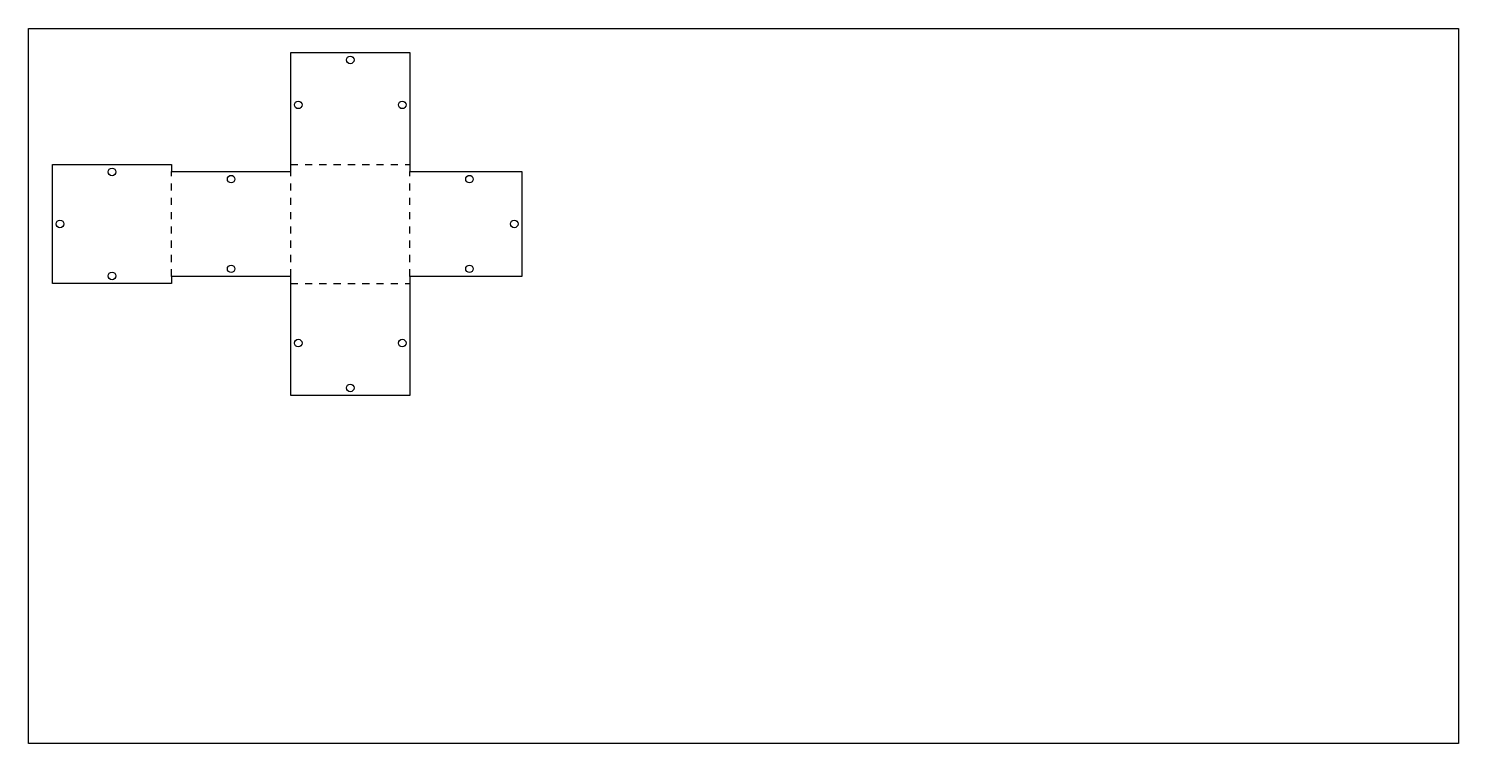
# Model space of a CAD drawing. Header units: metres. Extents: x 0 to 600, y 0 to 300.
import ezdxf

# ---------------------------------------------------------------- set-up
doc = ezdxf.new("R2010")
doc.units = ezdxf.units.M

msp = doc.modelspace()

# ---------------------------------------------------------------- linework, layer by layer
at = {"layer": '1'}
for p, q in [((110, 240), (110, 290)), ((110, 290), (160, 290)), ((133.877468, 287.947532), (134.39249, 288.291659)), ((134.39249, 288.291659), (135, 288.4125)), ((135, 288.4125), (135.60751, 288.291659)), ((135.60751, 288.291659), (136.122532, 287.947532)), ((160, 290), (160, 240)), ((133.4125, 286.825), (133.533341, 287.43251)), ((133.533341, 286.21749), (133.4125, 286.825)), ((133.533341, 287.43251), (133.877468, 287.947532)), ((133.877468, 285.702468), (133.533341, 286.21749)), ((134.39249, 285.358341), (133.877468, 285.702468)), ((135, 285.2375), (134.39249, 285.358341)), ((135.60751, 285.358341), (135, 285.2375)), ((136.122532, 285.702468), (135.60751, 285.358341)), ((136.122532, 287.947532), (136.466659, 287.43251)), ((136.466659, 286.21749), (136.122532, 285.702468)), ((136.466659, 287.43251), (136.5875, 286.825)), ((136.5875, 286.825), (136.466659, 286.21749)), ((111.5875, 268), (111.708341, 268.60751)), ((111.708341, 267.39249), (111.5875, 268)), ((111.708341, 268.60751), (112.052468, 269.122532)), ((112.052468, 266.877468), (111.708341, 267.39249)), ((112.052468, 269.122532), (112.56749, 269.466659)), ((112.56749, 266.533341), (112.052468, 266.877468)), ((112.56749, 269.466659), (113.175, 269.5875)), ((113.175, 266.4125), (112.56749, 266.533341)), ((113.175, 269.5875), (113.78251, 269.466659)), ((113.78251, 266.533341), (113.175, 266.4125)), ((113.78251, 269.466659), (114.297532, 269.122532)), ((114.297532, 266.877468), (113.78251, 266.533341)), ((114.297532, 269.122532), (114.641659, 268.60751)), ((114.641659, 267.39249), (114.297532, 266.877468)), ((114.641659, 268.60751), (114.7625, 268)), ((114.7625, 268), (114.641659, 267.39249)), ((155.2375, 268), (155.358341, 268.60751)), ((155.358341, 267.39249), (155.2375, 268)), ((155.358341, 268.60751), (155.702468, 269.122532)), ((155.702468, 266.877468), (155.358341, 267.39249)), ((155.702468, 269.122532), (156.21749, 269.466659)), ((156.21749, 266.533341), (155.702468, 266.877468)), ((156.21749, 269.466659), (156.825, 269.5875)), ((156.825, 266.4125), (156.21749, 266.533341)), ((156.825, 269.5875), (157.43251, 269.466659)), ((157.43251, 266.533341), (156.825, 266.4125)), ((157.43251, 269.466659), (157.947532, 269.122532)), ((157.947532, 266.877468), (157.43251, 266.533341)), ((157.947532, 269.122532), (158.291659, 268.60751)), ((158.291659, 267.39249), (157.947532, 266.877468)), ((158.291659, 268.60751), (158.4125, 268)), ((158.4125, 268), (158.291659, 267.39249)), ((10, 193), (10, 243)), ((10, 243), (60, 243)), ((33.4125, 239.825), (33.533341, 240.43251)), ((33.533341, 240.43251), (33.877468, 240.947532)), ((33.877468, 240.947532), (34.39249, 241.291659)), ((34.39249, 241.291659), (35, 241.4125)), ((35, 241.4125), (35.60751, 241.291659)), ((35.60751, 241.291659), (36.122532, 240.947532)), ((36.122532, 240.947532), (36.466659, 240.43251)), ((36.466659, 240.43251), (36.5875, 239.825)), ((60, 243), (60, 240)), ((60, 240), (110, 240)), ((160, 240), (207, 240)), ((207, 240), (207, 196)), ((33.533341, 239.21749), (33.4125, 239.825)), ((33.877468, 238.702468), (33.533341, 239.21749)), ((34.39249, 238.358341), (33.877468, 238.702468)), ((35, 238.2375), (34.39249, 238.358341)), ((35.60751, 238.358341), (35, 238.2375)), ((36.122532, 238.702468), (35.60751, 238.358341)), ((36.466659, 239.21749), (36.122532, 238.702468)), ((36.5875, 239.825), (36.466659, 239.21749)), ((83.4125, 236.825), (83.533341, 237.43251)), ((83.533341, 236.21749), (83.4125, 236.825)), ((83.533341, 237.43251), (83.877468, 237.947532)), ((83.877468, 235.702468), (83.533341, 236.21749)), ((83.877468, 237.947532), (84.39249, 238.291659)), ((84.39249, 235.358341), (83.877468, 235.702468)), ((84.39249, 238.291659), (85, 238.4125)), ((85, 235.2375), (84.39249, 235.358341)), ((85, 238.4125), (85.60751, 238.291659)), ((85.60751, 235.358341), (85, 235.2375)), ((85.60751, 238.291659), (86.122532, 237.947532)), ((86.122532, 235.702468), (85.60751, 235.358341)), ((86.122532, 237.947532), (86.466659, 237.43251)), ((86.466659, 236.21749), (86.122532, 235.702468)), ((86.466659, 237.43251), (86.5875, 236.825)), ((86.5875, 236.825), (86.466659, 236.21749)), ((183.4125, 236.825), (183.533341, 237.43251)), ((183.533341, 236.21749), (183.4125, 236.825)), ((183.533341, 237.43251), (183.877468, 237.947532)), ((183.877468, 235.702468), (183.533341, 236.21749)), ((183.877468, 237.947532), (184.39249, 238.291659)), ((184.39249, 235.358341), (183.877468, 235.702468)), ((184.39249, 238.291659), (185, 238.4125)), ((185, 235.2375), (184.39249, 235.358341)), ((185, 238.4125), (185.60751, 238.291659)), ((185.60751, 235.358341), (185, 235.2375)), ((185.60751, 238.291659), (186.122532, 237.947532)), ((186.122532, 235.702468), (185.60751, 235.358341)), ((186.122532, 237.947532), (186.466659, 237.43251)), ((186.466659, 236.21749), (186.122532, 235.702468)), ((186.466659, 237.43251), (186.5875, 236.825)), ((186.5875, 236.825), (186.466659, 236.21749)), ((11.5875, 218), (11.708341, 218.60751)), ((11.708341, 217.39249), (11.5875, 218)), ((11.708341, 218.60751), (12.052468, 219.122532)), ((12.052468, 216.877468), (11.708341, 217.39249)), ((12.052468, 219.122532), (12.56749, 219.466659)), ((12.56749, 216.533341), (12.052468, 216.877468)), ((12.56749, 219.466659), (13.175, 219.5875)), ((13.175, 216.4125), (12.56749, 216.533341)), ((13.175, 219.5875), (13.78251, 219.466659)), ((13.78251, 216.533341), (13.175, 216.4125)), ((13.78251, 219.466659), (14.297532, 219.122532)), ((14.297532, 216.877468), (13.78251, 216.533341)), ((14.297532, 219.122532), (14.641659, 218.60751)), ((14.641659, 217.39249), (14.297532, 216.877468)), ((14.641659, 218.60751), (14.7625, 218)), ((14.7625, 218), (14.641659, 217.39249)), ((202.2375, 218), (202.358341, 218.60751)), ((202.358341, 217.39249), (202.2375, 218)), ((202.358341, 218.60751), (202.702468, 219.122532)), ((202.702468, 216.877468), (202.358341, 217.39249)), ((202.702468, 219.122532), (203.21749, 219.466659)), ((203.21749, 216.533341), (202.702468, 216.877468)), ((203.21749, 219.466659), (203.825, 219.5875)), ((203.825, 216.4125), (203.21749, 216.533341)), ((203.825, 219.5875), (204.43251, 219.466659)), ((204.43251, 216.533341), (203.825, 216.4125)), ((204.43251, 219.466659), (204.947532, 219.122532)), ((204.947532, 216.877468), (204.43251, 216.533341)), ((204.947532, 219.122532), (205.291659, 218.60751)), ((205.291659, 217.39249), (204.947532, 216.877468)), ((205.291659, 218.60751), (205.4125, 218)), ((205.4125, 218), (205.291659, 217.39249)), ((83.4125, 199.175), (83.533341, 199.78251)), ((83.533341, 198.56749), (83.4125, 199.175)), ((83.533341, 199.78251), (83.877468, 200.297532)), ((83.877468, 198.052468), (83.533341, 198.56749)), ((83.877468, 200.297532), (84.39249, 200.641659)), ((84.39249, 197.708341), (83.877468, 198.052468)), ((84.39249, 200.641659), (85, 200.7625)), ((85, 200.7625), (85.60751, 200.641659)), ((85.60751, 200.641659), (86.122532, 200.297532)), ((86.122532, 198.052468), (85.60751, 197.708341)), ((86.122532, 200.297532), (86.466659, 199.78251)), ((86.466659, 198.56749), (86.122532, 198.052468)), ((86.466659, 199.78251), (86.5875, 199.175)), ((86.5875, 199.175), (86.466659, 198.56749)), ((183.4125, 199.175), (183.533341, 199.78251)), ((183.533341, 198.56749), (183.4125, 199.175)), ((183.533341, 199.78251), (183.877468, 200.297532)), ((183.877468, 198.052468), (183.533341, 198.56749)), ((183.877468, 200.297532), (184.39249, 200.641659)), ((184.39249, 197.708341), (183.877468, 198.052468)), ((184.39249, 200.641659), (185, 200.7625)), ((185, 200.7625), (185.60751, 200.641659)), ((185.60751, 200.641659), (186.122532, 200.297532)), ((186.122532, 198.052468), (185.60751, 197.708341)), ((186.122532, 200.297532), (186.466659, 199.78251)), ((186.466659, 198.56749), (186.122532, 198.052468)), ((186.466659, 199.78251), (186.5875, 199.175)), ((186.5875, 199.175), (186.466659, 198.56749)), ((60, 193), (10, 193)), ((33.4125, 196.175), (33.533341, 196.78251)), ((33.533341, 195.56749), (33.4125, 196.175)), ((33.533341, 196.78251), (33.877468, 197.297532)), ((33.877468, 195.052468), (33.533341, 195.56749)), ((33.877468, 197.297532), (34.39249, 197.641659)), ((34.39249, 194.708341), (33.877468, 195.052468)), ((34.39249, 197.641659), (35, 197.7625)), ((35, 194.5875), (34.39249, 194.708341)), ((35, 197.7625), (35.60751, 197.641659)), ((35.60751, 194.708341), (35, 194.5875)), ((35.60751, 197.641659), (36.122532, 197.297532)), ((36.122532, 195.052468), (35.60751, 194.708341)), ((36.122532, 197.297532), (36.466659, 196.78251)), ((36.466659, 195.56749), (36.122532, 195.052468)), ((36.466659, 196.78251), (36.5875, 196.175)), ((36.5875, 196.175), (36.466659, 195.56749)), ((110, 196), (60, 196)), ((60, 196), (60, 193)), ((85, 197.5875), (84.39249, 197.708341)), ((85.60751, 197.708341), (85, 197.5875)), ((110, 146), (110, 196)), ((207, 196), (160, 196)), ((160, 196), (160, 146)), ((185, 197.5875), (184.39249, 197.708341)), ((185.60751, 197.708341), (185, 197.5875)), ((111.5875, 168), (111.708341, 168.60751)), ((111.708341, 167.39249), (111.5875, 168)), ((111.708341, 168.60751), (112.052468, 169.122532)), ((112.052468, 169.122532), (112.56749, 169.466659)), ((112.56749, 169.466659), (113.175, 169.5875)), ((113.175, 169.5875), (113.78251, 169.466659)), ((113.78251, 169.466659), (114.297532, 169.122532)), ((114.297532, 169.122532), (114.641659, 168.60751)), ((114.641659, 168.60751), (114.7625, 168)), ((114.7625, 168), (114.641659, 167.39249)), ((155.2375, 168), (155.358341, 168.60751)), ((155.358341, 167.39249), (155.2375, 168)), ((155.358341, 168.60751), (155.702468, 169.122532)), ((155.702468, 169.122532), (156.21749, 169.466659)), ((156.21749, 169.466659), (156.825, 169.5875)), ((156.825, 169.5875), (157.43251, 169.466659)), ((157.43251, 169.466659), (157.947532, 169.122532)), ((157.947532, 169.122532), (158.291659, 168.60751)), ((158.291659, 168.60751), (158.4125, 168)), ((158.4125, 168), (158.291659, 167.39249)), ((112.052468, 166.877468), (111.708341, 167.39249)), ((112.56749, 166.533341), (112.052468, 166.877468)), ((113.175, 166.4125), (112.56749, 166.533341)), ((113.78251, 166.533341), (113.175, 166.4125)), ((114.297532, 166.877468), (113.78251, 166.533341)), ((114.641659, 167.39249), (114.297532, 166.877468)), ((155.702468, 166.877468), (155.358341, 167.39249)), ((156.21749, 166.533341), (155.702468, 166.877468)), ((156.825, 166.4125), (156.21749, 166.533341)), ((157.43251, 166.533341), (156.825, 166.4125)), ((157.947532, 166.877468), (157.43251, 166.533341)), ((158.291659, 167.39249), (157.947532, 166.877468)), ((133.533341, 149.78251), (133.877468, 150.297532)), ((133.877468, 150.297532), (134.39249, 150.641659)), ((134.39249, 150.641659), (135, 150.7625)), ((135, 150.7625), (135.60751, 150.641659)), ((135.60751, 150.641659), (136.122532, 150.297532)), ((136.122532, 150.297532), (136.466659, 149.78251)), ((160, 146), (110, 146)), ((133.4125, 149.175), (133.533341, 149.78251)), ((133.533341, 148.56749), (133.4125, 149.175)), ((133.877468, 148.052468), (133.533341, 148.56749)), ((134.39249, 147.708341), (133.877468, 148.052468)), ((135, 147.5875), (134.39249, 147.708341)), ((135.60751, 147.708341), (135, 147.5875)), ((136.122532, 148.052468), (135.60751, 147.708341)), ((136.466659, 148.56749), (136.122532, 148.052468)), ((136.466659, 149.78251), (136.5875, 149.175)), ((136.5875, 149.175), (136.466659, 148.56749))]:
    msp.add_line(p, q, dxfattribs=at)
at = {"layer": 'fold-line'}
for p, q in [((60, 238), (60, 240)), ((110, 243), (113, 243)), ((110, 238), (110, 240)), ((116, 243), (119, 243)), ((122, 243), (125, 243)), ((128, 243), (131, 243)), ((134, 243), (137, 243)), ((140, 243), (143, 243)), ((146, 243), (149, 243)), ((152, 243), (155, 243)), ((158, 243), (160, 243)), ((160, 238), (160, 240)), ((60, 232), (60, 235)), ((110, 232), (110, 235)), ((160, 232), (160, 235)), ((60, 226), (60, 229)), ((110, 226), (110, 229)), ((160, 226), (160, 229)), ((60, 220), (60, 223)), ((110, 220), (110, 223)), ((160, 220), (160, 223)), ((60, 214), (60, 217)), ((110, 214), (110, 217)), ((160, 214), (160, 217)), ((60, 208), (60, 211)), ((110, 208), (110, 211)), ((160, 208), (160, 211)), ((60, 202), (60, 205)), ((110, 202), (110, 205)), ((160, 202), (160, 205)), ((60, 196), (60, 199)), ((110, 196), (110, 199)), ((160, 196), (160, 199)), ((110, 193), (113, 193)), ((116, 193), (119, 193)), ((122, 193), (125, 193)), ((128, 193), (131, 193)), ((134, 193), (137, 193)), ((140, 193), (143, 193)), ((146, 193), (149, 193)), ((152, 193), (155, 193)), ((158, 193), (160, 193))]:
    msp.add_line(p, q, dxfattribs=at)
at = {"layer": 'sheet_boundary'}
for p, q in [((0, 300), (600, 300)), ((0, 0), (0, 300)), ((600, 300), (600, 0)), ((600, 0), (0, 0))]:
    msp.add_line(p, q, dxfattribs=at)

doc.saveas('drawing.dxf')
